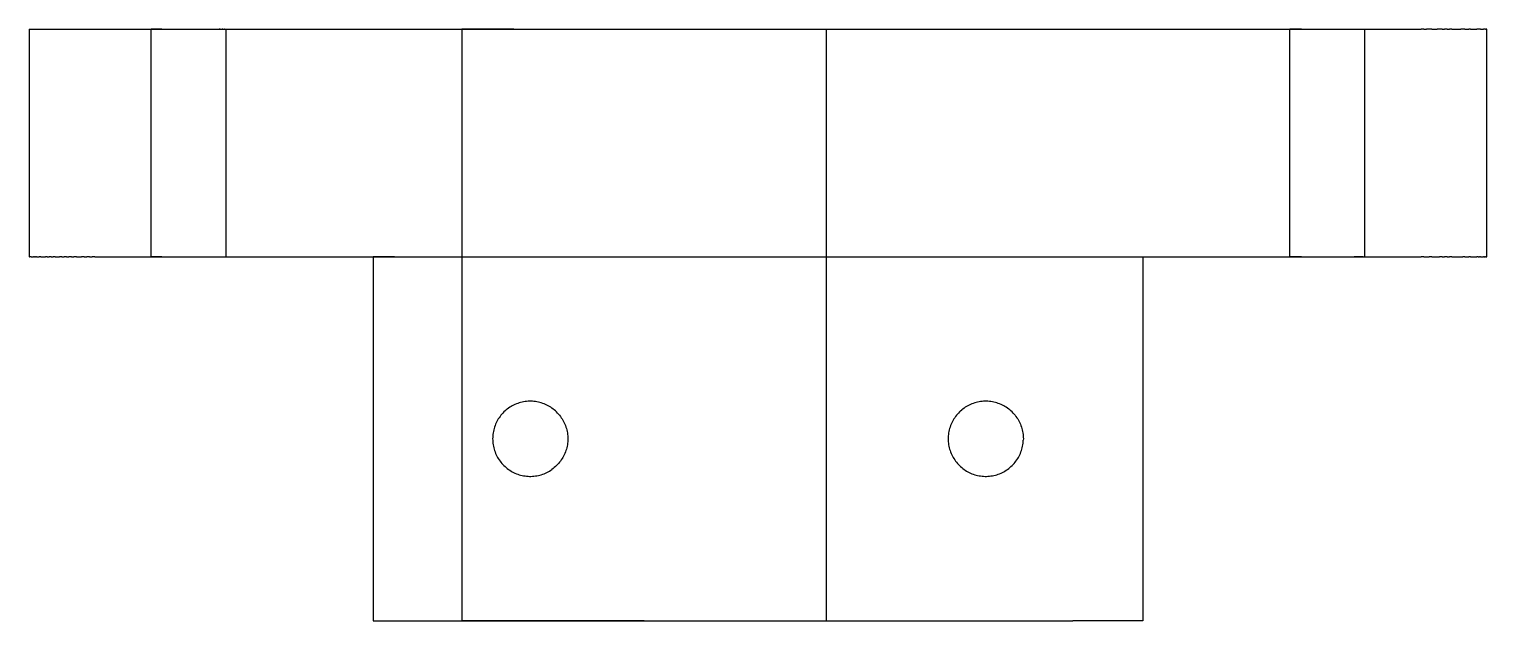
# Model space of a CAD drawing. Header units: millimetres. Extents: x -50 to 192, y -197 to 32.
# Drawn here: x 128 to 192, y -160 to -134 of the extents above; entities that cross this region are included whole.
import ezdxf

# ---------------------------------------------------------------- set-up
doc = ezdxf.new("R2010")
doc.units = ezdxf.units.MM
doc.layers.add('SIDE_YZ', color=7, linetype='Continuous')

msp = doc.modelspace()

# ---------------------------------------------------------------- linework, layer by layer
at = {"layer": 'SIDE_YZ'}
for p, q in [((128, -134), (128, -144)), ((128, -134), (128.002, -134)), ((128.002, -134), (128.009, -134)), ((128.009, -134), (128.021, -134)), ((128.021, -134), (128.037, -134)), ((128.037, -134), (128.058, -134)), ((128.058, -134), (128.083, -134)), ((128.083, -134), (128.113, -134)), ((128.113, -134), (128.147, -134)), ((128.147, -134), (128.185, -134)), ((128.185, -134), (128.228, -134)), ((128.228, -134), (128.276, -134)), ((128.276, -134), (128.327, -134)), ((128.327, -134), (128.383, -134)), ((128.383, -134), (128.442, -134)), ((128.442, -134), (128.506, -134)), ((128.506, -134), (128.573, -134)), ((128.573, -134), (128.644, -134)), ((128.644, -134), (128.719, -134)), ((128.719, -134), (128.797, -134)), ((128.797, -134), (128.879, -134)), ((128.879, -134), (128.964, -134)), ((128.964, -134), (129.052, -134)), ((129.052, -134), (129.143, -134)), ((129.143, -134), (129.237, -134)), ((129.237, -134), (129.333, -134)), ((129.333, -134), (129.433, -134)), ((129.433, -134), (129.534, -134)), ((129.534, -134), (129.638, -134)), ((129.638, -134), (129.744, -134)), ((129.744, -134), (129.852, -134)), ((129.852, -134), (129.962, -134)), ((129.962, -134), (130.073, -134)), ((130.073, -134), (130.186, -134)), ((130.186, -134), (130.3, -134)), ((130.3, -134), (130.415, -134)), ((130.415, -134), (130.531, -134)), ((130.531, -134), (130.647, -134)), ((130.647, -134), (130.765, -134)), ((130.765, -134), (130.882, -134)), ((130.882, -134), (131, -134)), ((131, -134), (189, -134)), ((133.35, -144), (133.35, -134)), ((133.353, -134), (133.35, -134)), ((133.358, -134), (133.353, -134)), ((133.366, -134), (133.358, -134)), ((133.376, -134), (133.366, -134)), ((133.389, -134), (133.376, -134)), ((133.405, -134), (133.389, -134)), ((133.423, -134), (133.405, -134)), ((133.443, -134), (133.423, -134)), ((133.466, -134), (133.443, -134)), ((133.492, -134), (133.466, -134)), ((133.52, -134), (133.492, -134)), ((133.55, -134), (133.52, -134)), ((133.582, -134), (133.55, -134)), ((133.617, -134), (133.582, -134)), ((133.654, -134), (133.617, -134)), ((133.693, -134), (133.654, -134)), ((133.734, -134), (133.693, -134)), ((133.777, -134), (133.734, -134)), ((133.822, -134), (133.777, -134)), ((133.822, -134), (133.869, -134)), ((133.869, -134), (133.917, -134)), ((133.917, -134), (133.968, -134)), ((133.968, -134), (134.02, -134)), ((134.02, -134), (134.073, -134)), ((134.073, -134), (134.128, -134)), ((134.128, -134), (134.184, -134)), ((134.184, -134), (134.242, -134)), ((134.242, -134), (134.301, -134)), ((134.301, -134), (134.361, -134)), ((134.361, -134), (134.422, -134)), ((134.422, -134), (134.484, -134)), ((134.484, -134), (134.547, -134)), ((134.547, -134), (134.61, -134)), ((134.61, -134), (134.674, -134)), ((134.674, -134), (134.739, -134)), ((134.739, -134), (134.804, -134)), ((134.804, -134), (134.869, -134)), ((134.869, -134), (134.934, -134)), ((134.934, -134), (135, -134)), ((135, -134), (135.066, -134)), ((135.066, -134), (135.131, -134)), ((135.131, -134), (135.196, -134)), ((135.196, -134), (135.261, -134)), ((135.261, -134), (135.326, -134)), ((135.326, -134), (135.39, -134)), ((135.39, -134), (135.453, -134)), ((135.453, -134), (135.516, -134)), ((135.516, -134), (135.578, -134)), ((135.578, -134), (135.639, -134)), ((135.639, -134), (135.699, -134)), ((135.699, -134), (135.758, -134)), ((135.758, -134), (135.816, -134)), ((135.816, -134), (135.872, -134)), ((135.872, -134), (135.927, -134)), ((135.927, -134), (135.98, -134)), ((135.98, -134), (136.032, -134)), ((136.032, -134), (136.083, -134)), ((136.083, -134), (136.131, -134)), ((136.131, -134), (136.178, -134)), ((136.178, -134), (136.223, -134)), ((136.223, -134), (136.266, -134)), ((136.266, -134), (136.307, -134)), ((136.307, -134), (136.346, -134)), ((136.383, -134), (136.346, -134)), ((136.383, -134), (136.418, -134)), ((136.418, -134), (136.45, -134)), ((136.45, -134), (136.48, -134)), ((136.508, -134), (136.48, -134)), ((136.508, -134), (136.534, -134)), ((136.534, -134), (136.557, -134)), ((136.557, -134), (136.577, -134)), ((136.595, -134), (136.577, -134)), ((136.595, -134), (136.611, -134)), ((136.611, -134), (136.624, -134)), ((136.624, -134), (136.634, -134)), ((136.634, -134), (136.642, -134)), ((136.642, -134), (136.647, -134)), ((136.647, -134), (136.65, -134)), ((136.65, -144), (136.65, -134)), ((147.014, -134), (147.002, -134)), ((147.002, -134), (147.002, -160)), ((147.04, -134), (147.014, -134)), ((147.077, -134), (147.04, -134)), ((147.128, -134), (147.077, -134)), ((147.191, -134), (147.128, -134)), ((147.266, -134), (147.191, -134)), ((147.353, -134), (147.266, -134)), ((147.453, -134), (147.353, -134)), ((147.564, -134), (147.453, -134)), ((147.687, -134), (147.564, -134)), ((147.822, -134), (147.687, -134)), ((147.968, -134), (147.822, -134)), ((148.125, -134), (147.968, -134)), ((148.294, -134), (148.125, -134)), ((148.472, -134), (148.294, -134)), ((148.661, -134), (148.472, -134)), ((148.86, -134), (148.661, -134)), ((149.069, -134), (148.86, -134)), ((149.287, -134), (149.069, -134)), ((149.287, -134), (149.514, -134)), ((149.514, -134), (149.75, -134)), ((149.75, -134), (149.994, -134)), ((149.994, -134), (150.246, -134)), ((150.246, -134), (150.506, -134)), ((150.506, -134), (150.773, -134)), ((150.773, -134), (151.046, -134)), ((151.046, -134), (151.326, -134)), ((151.326, -134), (151.611, -134)), ((151.611, -134), (151.902, -134)), ((151.902, -134), (152.198, -134)), ((152.198, -134), (152.498, -134)), ((152.498, -134), (152.802, -134)), ((152.802, -134), (153.109, -134)), ((153.109, -134), (153.42, -134)), ((153.42, -134), (153.733, -134)), ((153.733, -134), (154.048, -134)), ((154.048, -134), (154.364, -134)), ((154.364, -134), (154.682, -134)), ((154.682, -134), (155, -134)), ((155, -134), (155.318, -134)), ((155.318, -134), (155.636, -134)), ((155.636, -134), (155.952, -134)), ((155.952, -134), (156.267, -134)), ((156.267, -134), (156.58, -134)), ((156.58, -134), (156.891, -134)), ((156.891, -134), (157.198, -134)), ((157.198, -134), (157.502, -134)), ((157.502, -134), (157.802, -134)), ((157.802, -134), (158.098, -134)), ((158.098, -134), (158.389, -134)), ((158.389, -134), (158.674, -134)), ((158.674, -134), (158.954, -134)), ((158.954, -134), (159.227, -134)), ((159.227, -134), (159.494, -134)), ((159.494, -134), (159.754, -134)), ((159.754, -134), (160.006, -134)), ((160.006, -134), (160.25, -134)), ((160.25, -134), (160.486, -134)), ((160.486, -134), (160.713, -134)), ((160.713, -134), (160.931, -134)), ((160.931, -134), (161.14, -134)), ((161.14, -134), (161.339, -134)), ((161.339, -134), (161.528, -134)), ((161.528, -134), (161.706, -134)), ((161.706, -134), (161.875, -134)), ((161.875, -134), (162.032, -134)), ((162.032, -134), (162.178, -134)), ((162.178, -134), (162.313, -134)), ((162.313, -134), (162.436, -134)), ((162.436, -134), (162.547, -134)), ((162.547, -134), (162.647, -134)), ((162.647, -134), (162.734, -134)), ((162.734, -134), (162.809, -134)), ((162.809, -134), (162.872, -134)), ((162.872, -134), (162.923, -134)), ((162.923, -134), (162.96, -134)), ((162.96, -134), (162.986, -134)), ((162.986, -134), (162.998, -134)), ((162.998, -134), (162.998, -160)), ((183.35, -144), (183.35, -134)), ((183.353, -134), (183.35, -134)), ((183.358, -134), (183.353, -134)), ((183.366, -134), (183.358, -134)), ((183.376, -134), (183.366, -134)), ((183.389, -134), (183.376, -134)), ((183.405, -134), (183.389, -134)), ((183.423, -134), (183.405, -134)), ((183.443, -134), (183.423, -134)), ((183.466, -134), (183.443, -134)), ((183.492, -134), (183.466, -134)), ((183.52, -134), (183.492, -134)), ((183.55, -134), (183.52, -134)), ((183.582, -134), (183.55, -134)), ((183.617, -134), (183.582, -134)), ((183.654, -134), (183.617, -134)), ((183.693, -134), (183.654, -134)), ((183.734, -134), (183.693, -134)), ((183.777, -134), (183.734, -134)), ((183.822, -134), (183.777, -134)), ((183.869, -134), (183.822, -134)), ((183.869, -134), (183.917, -134)), ((183.917, -134), (183.968, -134)), ((183.968, -134), (184.02, -134)), ((184.02, -134), (184.073, -134)), ((184.073, -134), (184.128, -134)), ((184.128, -134), (184.184, -134)), ((184.184, -134), (184.242, -134)), ((184.242, -134), (184.301, -134)), ((184.301, -134), (184.361, -134)), ((184.361, -134), (184.422, -134)), ((184.422, -134), (184.484, -134)), ((184.484, -134), (184.547, -134)), ((184.547, -134), (184.61, -134)), ((184.61, -134), (184.674, -134)), ((184.674, -134), (184.739, -134)), ((184.739, -134), (184.804, -134)), ((184.804, -134), (184.869, -134)), ((184.869, -134), (184.934, -134)), ((184.934, -134), (185, -134)), ((185, -134), (185.066, -134)), ((185.066, -134), (185.131, -134)), ((185.131, -134), (185.196, -134)), ((185.196, -134), (185.261, -134)), ((185.261, -134), (185.326, -134)), ((185.326, -134), (185.39, -134)), ((185.39, -134), (185.453, -134)), ((185.453, -134), (185.516, -134)), ((185.516, -134), (185.578, -134)), ((185.578, -134), (185.639, -134)), ((185.639, -134), (185.699, -134)), ((185.699, -134), (185.758, -134)), ((185.758, -134), (185.816, -134)), ((185.816, -134), (185.872, -134)), ((185.872, -134), (185.927, -134)), ((185.927, -134), (185.98, -134)), ((185.98, -134), (186.032, -134)), ((186.032, -134), (186.083, -134)), ((186.083, -134), (186.131, -134)), ((186.131, -134), (186.178, -134)), ((186.178, -134), (186.223, -134)), ((186.223, -134), (186.266, -134)), ((186.266, -134), (186.307, -134)), ((186.307, -134), (186.346, -134)), ((186.346, -134), (186.383, -134)), ((186.383, -134), (186.418, -134)), ((186.418, -134), (186.45, -134)), ((186.45, -134), (186.48, -134)), ((186.48, -134), (186.508, -134)), ((186.508, -134), (186.534, -134)), ((186.534, -134), (186.557, -134)), ((186.557, -134), (186.577, -134)), ((186.577, -134), (186.595, -134)), ((186.595, -134), (186.611, -134)), ((186.611, -134), (186.624, -134)), ((186.624, -134), (186.634, -134)), ((186.634, -134), (186.642, -134)), ((186.642, -134), (186.647, -134)), ((186.647, -134), (186.65, -134)), ((186.65, -144), (186.65, -134)), ((189, -134), (189.118, -134)), ((189.235, -134), (189.118, -134)), ((189.235, -134), (189.353, -134)), ((189.469, -134), (189.353, -134)), ((189.585, -134), (189.469, -134)), ((189.585, -134), (189.7, -134)), ((189.7, -134), (189.814, -134)), ((189.927, -134), (189.814, -134)), ((190.038, -134), (189.927, -134)), ((190.038, -134), (190.148, -134)), ((190.256, -134), (190.148, -134)), ((190.256, -134), (190.362, -134)), ((190.466, -134), (190.362, -134)), ((190.466, -134), (190.567, -134)), ((190.567, -134), (190.667, -134)), ((190.667, -134), (190.763, -134)), ((190.763, -134), (190.857, -134)), ((190.948, -134), (190.857, -134)), ((191.036, -134), (190.948, -134)), ((191.036, -134), (191.121, -134)), ((191.121, -134), (191.203, -134)), ((191.281, -134), (191.203, -134)), ((191.281, -134), (191.356, -134)), ((191.356, -134), (191.427, -134)), ((191.427, -134), (191.494, -134)), ((191.494, -134), (191.558, -134)), ((191.617, -134), (191.558, -134)), ((191.673, -134), (191.617, -134)), ((191.724, -134), (191.673, -134)), ((191.724, -134), (191.772, -134)), ((191.772, -134), (191.815, -134)), ((191.815, -134), (191.853, -134)), ((191.887, -134), (191.853, -134)), ((191.917, -134), (191.887, -134)), ((191.942, -134), (191.917, -134)), ((191.942, -134), (191.963, -134)), ((191.979, -134), (191.963, -134)), ((191.979, -134), (191.991, -134)), ((191.998, -134), (191.991, -134)), ((192, -134), (191.998, -134)), ((192, -144), (192, -134)), ((128, -144), (128.002, -144)), ((128.009, -144), (128.002, -144)), ((128.009, -144), (128.021, -144)), ((128.021, -144), (128.037, -144)), ((128.058, -144), (128.037, -144)), ((128.083, -144), (128.058, -144)), ((128.083, -144), (128.113, -144)), ((128.113, -144), (128.147, -144)), ((128.147, -144), (128.185, -144)), ((128.228, -144), (128.185, -144)), ((128.228, -144), (128.276, -144)), ((128.327, -144), (128.276, -144)), ((128.327, -144), (128.383, -144)), ((128.383, -144), (128.442, -144)), ((128.506, -144), (128.442, -144)), ((128.506, -144), (128.573, -144)), ((128.573, -144), (128.644, -144)), ((128.644, -144), (128.719, -144)), ((128.797, -144), (128.719, -144)), ((128.797, -144), (128.879, -144)), ((128.964, -144), (128.879, -144)), ((128.964, -144), (129.052, -144)), ((129.143, -144), (129.052, -144)), ((129.143, -144), (129.237, -144)), ((129.237, -144), (129.333, -144)), ((129.433, -144), (129.333, -144)), ((129.433, -144), (129.534, -144)), ((129.638, -144), (129.534, -144)), ((129.638, -144), (129.744, -144)), ((129.852, -144), (129.744, -144)), ((129.852, -144), (129.962, -144)), ((130.073, -144), (129.962, -144)), ((130.073, -144), (130.186, -144)), ((130.186, -144), (130.3, -144)), ((130.415, -144), (130.3, -144)), ((130.415, -144), (130.531, -144)), ((130.647, -144), (130.531, -144)), ((130.647, -144), (130.765, -144)), ((130.882, -144), (130.765, -144)), ((130.882, -144), (131, -144)), ((131, -144), (189, -144)), ((133.353, -144), (133.35, -144)), ((133.358, -144), (133.353, -144)), ((133.366, -144), (133.358, -144)), ((133.376, -144), (133.366, -144)), ((133.389, -144), (133.376, -144)), ((133.405, -144), (133.389, -144)), ((133.423, -144), (133.405, -144)), ((133.443, -144), (133.423, -144)), ((133.466, -144), (133.443, -144)), ((133.492, -144), (133.466, -144)), ((133.52, -144), (133.492, -144)), ((133.55, -144), (133.52, -144)), ((133.582, -144), (133.55, -144)), ((133.617, -144), (133.582, -144)), ((133.654, -144), (133.617, -144)), ((133.693, -144), (133.654, -144)), ((133.734, -144), (133.693, -144)), ((133.777, -144), (133.734, -144)), ((133.822, -144), (133.777, -144)), ((133.822, -144), (133.869, -144)), ((133.869, -144), (133.917, -144)), ((133.917, -144), (133.968, -144)), ((133.968, -144), (134.02, -144)), ((134.02, -144), (134.073, -144)), ((134.073, -144), (134.128, -144)), ((134.128, -144), (134.184, -144)), ((134.184, -144), (134.242, -144)), ((134.242, -144), (134.301, -144)), ((134.301, -144), (134.361, -144)), ((134.361, -144), (134.422, -144)), ((134.422, -144), (134.484, -144)), ((134.484, -144), (134.547, -144)), ((134.547, -144), (134.61, -144)), ((134.61, -144), (134.674, -144)), ((134.674, -144), (134.739, -144)), ((134.739, -144), (134.804, -144)), ((134.804, -144), (134.869, -144)), ((134.869, -144), (134.934, -144)), ((134.934, -144), (135, -144)), ((135, -144), (135.066, -144)), ((135.066, -144), (135.131, -144)), ((135.131, -144), (135.196, -144)), ((135.196, -144), (135.261, -144)), ((135.261, -144), (135.326, -144)), ((135.326, -144), (135.39, -144)), ((135.39, -144), (135.453, -144)), ((135.453, -144), (135.516, -144)), ((135.516, -144), (135.578, -144)), ((135.578, -144), (135.639, -144)), ((135.639, -144), (135.699, -144)), ((135.699, -144), (135.758, -144)), ((135.758, -144), (135.816, -144)), ((135.816, -144), (135.872, -144)), ((135.872, -144), (135.927, -144)), ((135.927, -144), (135.98, -144)), ((135.98, -144), (136.032, -144)), ((136.032, -144), (136.083, -144)), ((136.083, -144), (136.131, -144)), ((136.131, -144), (136.178, -144)), ((136.178, -144), (136.223, -144)), ((136.223, -144), (136.266, -144)), ((136.266, -144), (136.307, -144)), ((136.307, -144), (136.346, -144)), ((136.346, -144), (136.383, -144)), ((136.383, -144), (136.418, -144)), ((136.418, -144), (136.45, -144)), ((136.45, -144), (136.48, -144)), ((136.48, -144), (136.508, -144)), ((136.508, -144), (136.534, -144)), ((136.534, -144), (136.557, -144)), ((136.557, -144), (136.577, -144)), ((136.577, -144), (136.595, -144)), ((136.595, -144), (136.611, -144)), ((136.611, -144), (136.624, -144)), ((136.624, -144), (136.634, -144)), ((136.634, -144), (136.642, -144)), ((136.642, -144), (136.647, -144)), ((136.647, -144), (136.65, -144)), ((143.102, -144), (143.1, -144)), ((143.1, -144), (143.1, -160)), ((143.11, -144), (143.102, -144)), ((143.122, -144), (143.11, -144)), ((143.139, -144), (143.122, -144)), ((143.161, -144), (143.139, -144)), ((143.188, -144), (143.161, -144)), ((143.22, -144), (143.188, -144)), ((143.257, -144), (143.22, -144)), ((143.298, -144), (143.257, -144)), ((143.344, -144), (143.298, -144)), ((143.394, -144), (143.344, -144)), ((143.449, -144), (143.394, -144)), ((143.508, -144), (143.449, -144)), ((143.572, -144), (143.508, -144)), ((143.639, -144), (143.572, -144)), ((143.711, -144), (143.639, -144)), ((143.787, -144), (143.711, -144)), ((143.867, -144), (143.787, -144)), ((143.95, -144), (143.867, -144)), ((144.037, -144), (143.95, -144)), ((144.037, -144), (144.128, -144)), ((144.128, -144), (144.222, -144)), ((144.222, -144), (144.319, -144)), ((144.319, -144), (144.419, -144)), ((144.419, -144), (144.522, -144)), ((144.522, -144), (144.628, -144)), ((144.628, -144), (144.736, -144)), ((144.736, -144), (144.847, -144)), ((144.847, -144), (144.96, -144)), ((144.96, -144), (145.075, -144)), ((145.075, -144), (145.192, -144)), ((145.192, -144), (145.311, -144)), ((145.311, -144), (145.431, -144)), ((145.431, -144), (145.553, -144)), ((145.553, -144), (145.676, -144)), ((145.676, -144), (145.799, -144)), ((145.799, -144), (145.924, -144)), ((145.924, -144), (146.049, -144)), ((146.049, -144), (146.174, -144)), ((146.174, -144), (146.3, -144)), ((146.3, -144), (173.7, -144)), ((173.7, -144), (173.826, -144)), ((173.826, -144), (173.951, -144)), ((173.951, -144), (174.076, -144)), ((174.076, -144), (174.201, -144)), ((174.201, -144), (174.324, -144)), ((174.324, -144), (174.447, -144)), ((174.447, -144), (174.569, -144)), ((174.569, -144), (174.689, -144)), ((174.689, -144), (174.808, -144)), ((174.808, -144), (174.925, -144)), ((174.925, -144), (175.04, -144)), ((175.04, -144), (175.153, -144)), ((175.153, -144), (175.264, -144)), ((175.264, -144), (175.372, -144)), ((175.372, -144), (175.478, -144)), ((175.478, -144), (175.581, -144)), ((175.581, -144), (175.681, -144)), ((175.681, -144), (175.778, -144)), ((175.778, -144), (175.872, -144)), ((175.872, -144), (175.963, -144)), ((175.963, -144), (176.05, -144)), ((176.05, -144), (176.133, -144)), ((176.133, -144), (176.213, -144)), ((176.213, -144), (176.289, -144)), ((176.289, -144), (176.361, -144)), ((176.361, -144), (176.428, -144)), ((176.428, -144), (176.492, -144)), ((176.492, -144), (176.551, -144)), ((176.551, -144), (176.606, -144)), ((176.606, -144), (176.656, -144)), ((176.656, -144), (176.702, -144)), ((176.702, -144), (176.743, -144)), ((176.743, -144), (176.78, -144)), ((176.78, -144), (176.812, -144)), ((176.812, -144), (176.839, -144)), ((176.839, -144), (176.861, -144)), ((176.861, -144), (176.878, -144)), ((176.878, -144), (176.89, -144)), ((176.89, -144), (176.898, -144)), ((176.898, -144), (176.9, -144)), ((176.9, -144), (176.9, -160)), ((183.353, -144), (183.35, -144)), ((183.358, -144), (183.353, -144)), ((183.366, -144), (183.358, -144)), ((183.376, -144), (183.366, -144)), ((183.389, -144), (183.376, -144)), ((183.405, -144), (183.389, -144)), ((183.423, -144), (183.405, -144)), ((183.443, -144), (183.423, -144)), ((183.466, -144), (183.443, -144)), ((183.492, -144), (183.466, -144)), ((183.52, -144), (183.492, -144)), ((183.55, -144), (183.52, -144)), ((183.582, -144), (183.55, -144)), ((183.617, -144), (183.582, -144)), ((183.654, -144), (183.617, -144)), ((183.693, -144), (183.654, -144)), ((183.734, -144), (183.693, -144)), ((183.777, -144), (183.734, -144)), ((183.822, -144), (183.777, -144)), ((183.869, -144), (183.822, -144)), ((183.869, -144), (183.917, -144)), ((183.917, -144), (183.968, -144)), ((183.968, -144), (184.02, -144)), ((184.02, -144), (184.073, -144)), ((184.073, -144), (184.128, -144)), ((184.128, -144), (184.184, -144)), ((184.184, -144), (184.242, -144)), ((184.242, -144), (184.301, -144)), ((184.301, -144), (184.361, -144)), ((184.361, -144), (184.422, -144)), ((184.422, -144), (184.484, -144)), ((184.484, -144), (184.547, -144)), ((184.547, -144), (184.61, -144)), ((184.61, -144), (184.674, -144)), ((184.674, -144), (184.739, -144)), ((184.739, -144), (184.804, -144)), ((184.804, -144), (184.869, -144)), ((184.869, -144), (184.934, -144)), ((184.934, -144), (185, -144)), ((185, -144), (185.066, -144)), ((185.066, -144), (185.131, -144)), ((185.131, -144), (185.196, -144)), ((185.196, -144), (185.261, -144)), ((185.261, -144), (185.326, -144)), ((185.326, -144), (185.39, -144)), ((185.39, -144), (185.453, -144)), ((185.453, -144), (185.516, -144)), ((185.516, -144), (185.578, -144)), ((185.578, -144), (185.639, -144)), ((185.639, -144), (185.699, -144)), ((185.699, -144), (185.758, -144)), ((185.758, -144), (185.816, -144)), ((185.816, -144), (185.872, -144)), ((185.872, -144), (185.927, -144)), ((185.927, -144), (185.98, -144)), ((185.98, -144), (186.032, -144)), ((186.032, -144), (186.083, -144)), ((186.083, -144), (186.131, -144)), ((186.131, -144), (186.178, -144)), ((186.223, -144), (186.178, -144)), ((186.266, -144), (186.223, -144)), ((186.307, -144), (186.266, -144)), ((186.346, -144), (186.307, -144)), ((186.383, -144), (186.346, -144)), ((186.418, -144), (186.383, -144)), ((186.45, -144), (186.418, -144)), ((186.48, -144), (186.45, -144)), ((186.508, -144), (186.48, -144)), ((186.534, -144), (186.508, -144)), ((186.557, -144), (186.534, -144)), ((186.577, -144), (186.557, -144)), ((186.577, -144), (186.595, -144)), ((186.595, -144), (186.611, -144)), ((186.611, -144), (186.624, -144)), ((186.624, -144), (186.634, -144)), ((186.634, -144), (186.642, -144)), ((186.642, -144), (186.647, -144)), ((186.647, -144), (186.65, -144)), ((189, -144), (189.118, -144)), ((189.235, -144), (189.118, -144)), ((189.235, -144), (189.353, -144)), ((189.353, -144), (189.469, -144)), ((189.585, -144), (189.469, -144)), ((189.585, -144), (189.7, -144)), ((189.7, -144), (189.814, -144)), ((189.814, -144), (189.927, -144)), ((190.038, -144), (189.927, -144)), ((190.038, -144), (190.148, -144)), ((190.256, -144), (190.148, -144)), ((190.256, -144), (190.362, -144)), ((190.466, -144), (190.362, -144)), ((190.466, -144), (190.567, -144)), ((190.567, -144), (190.667, -144)), ((190.667, -144), (190.763, -144)), ((190.763, -144), (190.857, -144)), ((190.857, -144), (190.948, -144)), ((191.036, -144), (190.948, -144)), ((191.036, -144), (191.121, -144)), ((191.121, -144), (191.203, -144)), ((191.281, -144), (191.203, -144)), ((191.281, -144), (191.356, -144)), ((191.356, -144), (191.427, -144)), ((191.427, -144), (191.494, -144)), ((191.494, -144), (191.558, -144)), ((191.617, -144), (191.558, -144)), ((191.617, -144), (191.673, -144)), ((191.724, -144), (191.673, -144)), ((191.724, -144), (191.772, -144)), ((191.772, -144), (191.815, -144)), ((191.815, -144), (191.853, -144)), ((191.887, -144), (191.853, -144)), ((191.887, -144), (191.917, -144)), ((191.942, -144), (191.917, -144)), ((191.942, -144), (191.963, -144)), ((191.979, -144), (191.963, -144)), ((191.979, -144), (191.991, -144)), ((191.991, -144), (191.998, -144)), ((192, -144), (191.998, -144)), ((149.642, -150.389), (149.578, -150.405)), ((149.706, -150.376), (149.642, -150.389)), ((149.771, -150.366), (149.706, -150.376)), ((149.836, -150.358), (149.771, -150.366)), ((149.902, -150.353), (149.836, -150.358)), ((149.967, -150.35), (149.902, -150.353)), ((150.033, -150.35), (149.967, -150.35)), ((150.098, -150.353), (150.033, -150.35)), ((150.164, -150.358), (150.098, -150.353)), ((150.229, -150.366), (150.164, -150.358)), ((150.294, -150.376), (150.229, -150.366)), ((150.358, -150.389), (150.294, -150.376)), ((150.422, -150.405), (150.358, -150.389)), ((169.642, -150.389), (169.578, -150.405)), ((169.706, -150.376), (169.642, -150.389)), ((169.771, -150.366), (169.706, -150.376)), ((169.836, -150.358), (169.771, -150.366)), ((169.902, -150.353), (169.836, -150.358)), ((169.967, -150.35), (169.902, -150.353)), ((170.033, -150.35), (169.967, -150.35)), ((170.098, -150.353), (170.033, -150.35)), ((170.164, -150.358), (170.098, -150.353)), ((170.229, -150.366), (170.164, -150.358)), ((170.294, -150.376), (170.229, -150.366)), ((170.358, -150.389), (170.294, -150.376)), ((170.422, -150.405), (170.358, -150.389)), ((148.673, -151.02), (148.635, -151.073)), ((148.713, -150.968), (148.673, -151.02)), ((148.755, -150.917), (148.713, -150.968)), ((148.799, -150.869), (148.755, -150.917)), ((148.845, -150.822), (148.799, -150.869)), ((148.893, -150.777), (148.845, -150.822)), ((148.942, -150.734), (148.893, -150.777)), ((148.993, -150.693), (148.942, -150.734)), ((149.046, -150.654), (148.993, -150.693)), ((149.1, -150.617), (149.046, -150.654)), ((149.156, -150.582), (149.1, -150.617)), ((149.213, -150.55), (149.156, -150.582)), ((149.271, -150.52), (149.213, -150.55)), ((149.331, -150.492), (149.271, -150.52)), ((149.391, -150.466), (149.331, -150.492)), ((149.453, -150.443), (149.391, -150.466)), ((149.515, -150.423), (149.453, -150.443)), ((149.578, -150.405), (149.515, -150.423)), ((150.485, -150.423), (150.422, -150.405)), ((150.547, -150.443), (150.485, -150.423)), ((150.609, -150.466), (150.547, -150.443)), ((150.669, -150.492), (150.609, -150.466)), ((150.729, -150.52), (150.669, -150.492)), ((150.787, -150.55), (150.729, -150.52)), ((150.844, -150.582), (150.787, -150.55)), ((150.9, -150.617), (150.844, -150.582)), ((150.954, -150.654), (150.9, -150.617)), ((151.007, -150.693), (150.954, -150.654)), ((151.058, -150.734), (151.007, -150.693)), ((151.107, -150.777), (151.058, -150.734)), ((151.155, -150.822), (151.107, -150.777)), ((151.201, -150.869), (151.155, -150.822)), ((151.201, -150.869), (151.245, -150.917)), ((151.245, -150.917), (151.287, -150.968)), ((151.287, -150.968), (151.327, -151.02)), ((151.327, -151.02), (151.365, -151.073)), ((168.673, -151.02), (168.635, -151.073)), ((168.713, -150.968), (168.673, -151.02)), ((168.755, -150.917), (168.713, -150.968)), ((168.799, -150.869), (168.755, -150.917)), ((168.845, -150.822), (168.799, -150.869)), ((168.845, -150.822), (168.893, -150.777)), ((168.893, -150.777), (168.942, -150.734)), ((168.993, -150.693), (168.942, -150.734)), ((169.046, -150.654), (168.993, -150.693)), ((169.1, -150.617), (169.046, -150.654)), ((169.156, -150.582), (169.1, -150.617)), ((169.213, -150.55), (169.156, -150.582)), ((169.271, -150.52), (169.213, -150.55)), ((169.331, -150.492), (169.271, -150.52)), ((169.391, -150.466), (169.331, -150.492)), ((169.453, -150.443), (169.391, -150.466)), ((169.515, -150.423), (169.453, -150.443)), ((169.578, -150.405), (169.515, -150.423)), ((170.485, -150.423), (170.422, -150.405)), ((170.547, -150.443), (170.485, -150.423)), ((170.609, -150.466), (170.547, -150.443)), ((170.669, -150.492), (170.609, -150.466)), ((170.729, -150.52), (170.669, -150.492)), ((170.787, -150.55), (170.729, -150.52)), ((170.844, -150.582), (170.787, -150.55)), ((170.9, -150.617), (170.844, -150.582)), ((170.954, -150.654), (170.9, -150.617)), ((171.007, -150.693), (170.954, -150.654)), ((171.058, -150.734), (171.007, -150.693)), ((171.107, -150.777), (171.058, -150.734)), ((171.155, -150.822), (171.107, -150.777)), ((171.201, -150.869), (171.155, -150.822)), ((171.201, -150.869), (171.245, -150.917)), ((171.245, -150.917), (171.287, -150.968)), ((171.287, -150.968), (171.327, -151.02)), ((171.327, -151.02), (171.365, -151.073)), ((148.383, -151.674), (148.371, -151.739)), ((148.397, -151.61), (148.383, -151.674)), ((148.414, -151.547), (148.397, -151.61)), ((148.433, -151.484), (148.414, -151.547)), ((148.455, -151.422), (148.433, -151.484)), ((148.479, -151.361), (148.455, -151.422)), ((148.505, -151.301), (148.479, -151.361)), ((148.534, -151.242), (148.505, -151.301)), ((148.566, -151.184), (148.534, -151.242)), ((148.599, -151.128), (148.566, -151.184)), ((148.635, -151.073), (148.599, -151.128)), ((151.365, -151.073), (151.401, -151.128)), ((151.401, -151.128), (151.434, -151.184)), ((151.434, -151.184), (151.466, -151.242)), ((151.466, -151.242), (151.495, -151.301)), ((151.495, -151.301), (151.521, -151.361)), ((151.521, -151.361), (151.545, -151.422)), ((151.545, -151.422), (151.567, -151.484)), ((151.567, -151.484), (151.586, -151.547)), ((151.586, -151.547), (151.603, -151.61)), ((151.603, -151.61), (151.617, -151.674)), ((151.617, -151.674), (151.629, -151.739)), ((168.383, -151.674), (168.371, -151.739)), ((168.397, -151.61), (168.383, -151.674)), ((168.414, -151.547), (168.397, -151.61)), ((168.433, -151.484), (168.414, -151.547)), ((168.455, -151.422), (168.433, -151.484)), ((168.479, -151.361), (168.455, -151.422)), ((168.505, -151.301), (168.479, -151.361)), ((168.534, -151.242), (168.505, -151.301)), ((168.566, -151.184), (168.534, -151.242)), ((168.599, -151.128), (168.566, -151.184)), ((168.635, -151.073), (168.599, -151.128)), ((171.365, -151.073), (171.401, -151.128)), ((171.401, -151.128), (171.434, -151.184)), ((171.434, -151.184), (171.466, -151.242)), ((171.466, -151.242), (171.495, -151.301)), ((171.495, -151.301), (171.521, -151.361)), ((171.521, -151.361), (171.545, -151.422)), ((171.545, -151.422), (171.567, -151.484)), ((171.567, -151.484), (171.586, -151.547)), ((171.586, -151.547), (171.603, -151.61)), ((171.603, -151.61), (171.617, -151.674)), ((171.617, -151.674), (171.629, -151.739)), ((148.351, -151.934), (148.35, -152)), ((148.35, -152), (148.351, -152.066)), ((148.355, -151.869), (148.351, -151.934)), ((148.351, -152.066), (148.355, -152.131)), ((148.362, -151.804), (148.355, -151.869)), ((148.355, -152.131), (148.362, -152.196)), ((148.371, -151.739), (148.362, -151.804)), ((148.362, -152.196), (148.371, -152.261)), ((148.371, -152.261), (148.383, -152.326)), ((151.629, -152.261), (151.617, -152.326)), ((151.629, -151.739), (151.638, -151.804)), ((151.638, -152.196), (151.629, -152.261)), ((151.638, -151.804), (151.645, -151.869)), ((151.645, -152.131), (151.638, -152.196)), ((151.645, -151.869), (151.649, -151.934)), ((151.649, -152.066), (151.645, -152.131)), ((151.649, -151.934), (151.65, -152)), ((151.65, -152), (151.649, -152.066)), ((168.351, -151.934), (168.35, -152)), ((168.35, -152), (168.351, -152.066)), ((168.355, -151.869), (168.351, -151.934)), ((168.351, -152.066), (168.355, -152.131)), ((168.362, -151.804), (168.355, -151.869)), ((168.355, -152.131), (168.362, -152.196)), ((168.371, -151.739), (168.362, -151.804)), ((168.362, -152.196), (168.371, -152.261)), ((168.371, -152.261), (168.383, -152.326)), ((171.617, -152.326), (171.629, -152.261)), ((171.629, -151.739), (171.638, -151.804)), ((171.629, -152.261), (171.638, -152.196)), ((171.638, -151.804), (171.645, -151.869)), ((171.638, -152.196), (171.645, -152.131)), ((171.645, -151.869), (171.649, -151.934)), ((171.645, -152.131), (171.649, -152.066)), ((171.649, -151.934), (171.65, -152)), ((171.65, -152), (171.649, -152.066)), ((148.383, -152.326), (148.397, -152.39)), ((148.397, -152.39), (148.414, -152.453)), ((148.414, -152.453), (148.433, -152.516)), ((148.433, -152.516), (148.455, -152.578)), ((148.455, -152.578), (148.479, -152.639)), ((148.479, -152.639), (148.505, -152.699)), ((148.505, -152.699), (148.534, -152.758)), ((148.534, -152.758), (148.566, -152.816)), ((148.566, -152.816), (148.599, -152.872)), ((148.599, -152.872), (148.635, -152.927)), ((148.635, -152.927), (148.673, -152.98)), ((151.365, -152.927), (151.327, -152.98)), ((151.401, -152.872), (151.365, -152.927)), ((151.434, -152.816), (151.401, -152.872)), ((151.466, -152.758), (151.434, -152.816)), ((151.495, -152.699), (151.466, -152.758)), ((151.521, -152.639), (151.495, -152.699)), ((151.545, -152.578), (151.521, -152.639)), ((151.567, -152.516), (151.545, -152.578)), ((151.586, -152.453), (151.567, -152.516)), ((151.603, -152.39), (151.586, -152.453)), ((151.617, -152.326), (151.603, -152.39)), ((168.383, -152.326), (168.397, -152.39)), ((168.397, -152.39), (168.414, -152.453)), ((168.414, -152.453), (168.433, -152.516)), ((168.433, -152.516), (168.455, -152.578)), ((168.455, -152.578), (168.479, -152.639)), ((168.479, -152.639), (168.505, -152.699)), ((168.505, -152.699), (168.534, -152.758)), ((168.534, -152.758), (168.566, -152.816)), ((168.566, -152.816), (168.599, -152.872)), ((168.599, -152.872), (168.635, -152.927)), ((168.635, -152.927), (168.673, -152.98)), ((171.327, -152.98), (171.365, -152.927)), ((171.365, -152.927), (171.401, -152.872)), ((171.401, -152.872), (171.434, -152.816)), ((171.434, -152.816), (171.466, -152.758)), ((171.466, -152.758), (171.495, -152.699)), ((171.495, -152.699), (171.521, -152.639)), ((171.521, -152.639), (171.545, -152.578)), ((171.545, -152.578), (171.567, -152.516)), ((171.567, -152.516), (171.586, -152.453)), ((171.586, -152.453), (171.603, -152.39)), ((171.603, -152.39), (171.617, -152.326)), ((148.673, -152.98), (148.713, -153.032)), ((148.713, -153.032), (148.755, -153.083)), ((148.755, -153.083), (148.799, -153.131)), ((148.799, -153.131), (148.845, -153.178)), ((148.845, -153.178), (148.893, -153.223)), ((148.893, -153.223), (148.942, -153.266)), ((148.942, -153.266), (148.993, -153.307)), ((148.993, -153.307), (149.046, -153.346)), ((149.046, -153.346), (149.1, -153.383)), ((149.1, -153.383), (149.156, -153.418)), ((149.156, -153.418), (149.213, -153.45)), ((149.213, -153.45), (149.271, -153.48)), ((149.271, -153.48), (149.331, -153.508)), ((149.331, -153.508), (149.391, -153.534)), ((149.391, -153.534), (149.453, -153.557)), ((149.453, -153.557), (149.515, -153.577)), ((149.515, -153.577), (149.578, -153.595)), ((149.578, -153.595), (149.642, -153.611)), ((150.358, -153.611), (150.422, -153.595)), ((150.422, -153.595), (150.485, -153.577)), ((150.485, -153.577), (150.547, -153.557)), ((150.547, -153.557), (150.609, -153.534)), ((150.609, -153.534), (150.669, -153.508)), ((150.669, -153.508), (150.729, -153.48)), ((150.729, -153.48), (150.787, -153.45)), ((150.787, -153.45), (150.844, -153.418)), ((150.844, -153.418), (150.9, -153.383)), ((150.9, -153.383), (150.954, -153.346)), ((151.007, -153.307), (150.954, -153.346)), ((151.058, -153.266), (151.007, -153.307)), ((151.107, -153.223), (151.058, -153.266)), ((151.155, -153.178), (151.107, -153.223)), ((151.201, -153.131), (151.155, -153.178)), ((151.245, -153.083), (151.201, -153.131)), ((151.287, -153.032), (151.245, -153.083)), ((151.327, -152.98), (151.287, -153.032)), ((168.673, -152.98), (168.713, -153.032)), ((168.713, -153.032), (168.755, -153.083)), ((168.755, -153.083), (168.799, -153.131)), ((168.799, -153.131), (168.845, -153.178)), ((168.845, -153.178), (168.893, -153.223)), ((168.893, -153.223), (168.942, -153.266)), ((168.993, -153.307), (168.942, -153.266)), ((168.993, -153.307), (169.046, -153.346)), ((169.046, -153.346), (169.1, -153.383)), ((169.1, -153.383), (169.156, -153.418)), ((169.156, -153.418), (169.213, -153.45)), ((169.213, -153.45), (169.271, -153.48)), ((169.271, -153.48), (169.331, -153.508)), ((169.331, -153.508), (169.391, -153.534)), ((169.391, -153.534), (169.453, -153.557)), ((169.453, -153.557), (169.515, -153.577)), ((169.515, -153.577), (169.578, -153.595)), ((169.578, -153.595), (169.642, -153.611)), ((170.358, -153.611), (170.422, -153.595)), ((170.422, -153.595), (170.485, -153.577)), ((170.485, -153.577), (170.547, -153.557)), ((170.547, -153.557), (170.609, -153.534)), ((170.609, -153.534), (170.669, -153.508)), ((170.669, -153.508), (170.729, -153.48)), ((170.729, -153.48), (170.787, -153.45)), ((170.787, -153.45), (170.844, -153.418)), ((170.844, -153.418), (170.9, -153.383)), ((170.9, -153.383), (170.954, -153.346)), ((170.954, -153.346), (171.007, -153.307)), ((171.007, -153.307), (171.058, -153.266)), ((171.058, -153.266), (171.107, -153.223)), ((171.107, -153.223), (171.155, -153.178)), ((171.155, -153.178), (171.201, -153.131)), ((171.201, -153.131), (171.245, -153.083)), ((171.245, -153.083), (171.287, -153.032)), ((171.287, -153.032), (171.327, -152.98)), ((149.642, -153.611), (149.706, -153.624)), ((149.706, -153.624), (149.771, -153.634)), ((149.771, -153.634), (149.836, -153.642)), ((149.836, -153.642), (149.902, -153.647)), ((149.902, -153.647), (149.967, -153.65)), ((149.967, -153.65), (150.033, -153.65)), ((150.033, -153.65), (150.098, -153.647)), ((150.098, -153.647), (150.164, -153.642)), ((150.164, -153.642), (150.229, -153.634)), ((150.229, -153.634), (150.294, -153.624)), ((150.294, -153.624), (150.358, -153.611)), ((169.642, -153.611), (169.706, -153.624)), ((169.706, -153.624), (169.771, -153.634)), ((169.771, -153.634), (169.836, -153.642)), ((169.836, -153.642), (169.902, -153.647)), ((169.902, -153.647), (169.967, -153.65)), ((169.967, -153.65), (170.033, -153.65)), ((170.033, -153.65), (170.098, -153.647)), ((170.098, -153.647), (170.164, -153.642)), ((170.164, -153.642), (170.229, -153.634)), ((170.229, -153.634), (170.294, -153.624)), ((170.294, -153.624), (170.358, -153.611)), ((143.1, -160), (143.102, -160)), ((143.102, -160), (143.11, -160)), ((143.11, -160), (143.122, -160)), ((143.122, -160), (143.139, -160)), ((143.139, -160), (143.161, -160)), ((143.161, -160), (143.188, -160)), ((143.188, -160), (143.22, -160)), ((143.22, -160), (143.257, -160)), ((143.257, -160), (143.298, -160)), ((143.298, -160), (143.344, -160)), ((143.344, -160), (143.394, -160)), ((143.394, -160), (143.449, -160)), ((143.449, -160), (143.508, -160)), ((143.508, -160), (143.572, -160)), ((143.572, -160), (143.639, -160)), ((143.639, -160), (143.711, -160)), ((143.711, -160), (143.787, -160)), ((143.787, -160), (143.867, -160)), ((143.867, -160), (143.95, -160)), ((143.95, -160), (144.037, -160)), ((144.037, -160), (144.128, -160)), ((144.128, -160), (144.222, -160)), ((144.222, -160), (144.319, -160)), ((144.319, -160), (144.419, -160)), ((144.419, -160), (144.522, -160)), ((144.522, -160), (144.628, -160)), ((144.628, -160), (144.736, -160)), ((144.736, -160), (144.847, -160)), ((144.847, -160), (144.96, -160)), ((144.96, -160), (145.075, -160)), ((145.075, -160), (145.192, -160)), ((145.192, -160), (145.311, -160)), ((145.311, -160), (145.431, -160)), ((145.431, -160), (145.553, -160)), ((145.553, -160), (145.676, -160)), ((145.676, -160), (145.799, -160)), ((145.799, -160), (145.924, -160)), ((145.924, -160), (146.049, -160)), ((146.049, -160), (146.174, -160)), ((146.174, -160), (146.3, -160)), ((146.3, -160), (173.7, -160)), ((147.014, -160), (147.002, -160)), ((147.04, -160), (147.014, -160)), ((147.077, -160), (147.04, -160)), ((147.128, -160), (147.077, -160)), ((147.191, -160), (147.128, -160)), ((147.266, -160), (147.191, -160)), ((147.353, -160), (147.266, -160)), ((147.453, -160), (147.353, -160)), ((147.564, -160), (147.453, -160)), ((147.687, -160), (147.564, -160)), ((147.822, -160), (147.687, -160)), ((147.968, -160), (147.822, -160)), ((148.125, -160), (147.968, -160)), ((148.294, -160), (148.125, -160)), ((148.472, -160), (148.294, -160)), ((148.661, -160), (148.472, -160)), ((148.86, -160), (148.661, -160)), ((149.069, -160), (148.86, -160)), ((149.287, -160), (149.069, -160)), ((149.514, -160), (149.287, -160)), ((149.75, -160), (149.514, -160)), ((149.994, -160), (149.75, -160)), ((150.246, -160), (149.994, -160)), ((150.506, -160), (150.246, -160)), ((150.773, -160), (150.506, -160)), ((151.046, -160), (150.773, -160)), ((151.326, -160), (151.046, -160)), ((151.611, -160), (151.326, -160)), ((151.902, -160), (151.611, -160)), ((152.198, -160), (151.902, -160)), ((152.498, -160), (152.198, -160)), ((152.802, -160), (152.498, -160)), ((153.109, -160), (152.802, -160)), ((153.42, -160), (153.109, -160)), ((153.733, -160), (153.42, -160)), ((154.048, -160), (153.733, -160)), ((154.364, -160), (154.048, -160)), ((154.682, -160), (154.364, -160)), ((155, -160), (154.682, -160)), ((155, -160), (155.318, -160)), ((155.318, -160), (155.636, -160)), ((155.636, -160), (155.952, -160)), ((155.952, -160), (156.267, -160)), ((156.267, -160), (156.58, -160)), ((156.58, -160), (156.891, -160)), ((156.891, -160), (157.198, -160)), ((157.198, -160), (157.502, -160)), ((157.502, -160), (157.802, -160)), ((157.802, -160), (158.098, -160)), ((158.098, -160), (158.389, -160)), ((158.389, -160), (158.674, -160)), ((158.674, -160), (158.954, -160)), ((158.954, -160), (159.227, -160)), ((159.227, -160), (159.494, -160)), ((159.494, -160), (159.754, -160)), ((159.754, -160), (160.006, -160)), ((160.006, -160), (160.25, -160)), ((160.25, -160), (160.486, -160)), ((160.486, -160), (160.713, -160)), ((160.713, -160), (160.931, -160)), ((160.931, -160), (161.14, -160)), ((161.14, -160), (161.339, -160)), ((161.339, -160), (161.528, -160)), ((161.528, -160), (161.706, -160)), ((161.706, -160), (161.875, -160)), ((161.875, -160), (162.032, -160)), ((162.032, -160), (162.178, -160)), ((162.178, -160), (162.313, -160)), ((162.313, -160), (162.436, -160)), ((162.436, -160), (162.547, -160)), ((162.547, -160), (162.647, -160)), ((162.647, -160), (162.734, -160)), ((162.734, -160), (162.809, -160)), ((162.809, -160), (162.872, -160)), ((162.872, -160), (162.923, -160)), ((162.923, -160), (162.96, -160)), ((162.96, -160), (162.986, -160)), ((162.986, -160), (162.998, -160)), ((173.7, -160), (173.826, -160)), ((173.951, -160), (173.826, -160)), ((174.076, -160), (173.951, -160)), ((174.201, -160), (174.076, -160)), ((174.324, -160), (174.201, -160)), ((174.447, -160), (174.324, -160)), ((174.569, -160), (174.447, -160)), ((174.689, -160), (174.569, -160)), ((174.808, -160), (174.689, -160)), ((174.925, -160), (174.808, -160)), ((175.04, -160), (174.925, -160)), ((175.153, -160), (175.04, -160)), ((175.264, -160), (175.153, -160)), ((175.372, -160), (175.264, -160)), ((175.478, -160), (175.372, -160)), ((175.581, -160), (175.478, -160)), ((175.681, -160), (175.581, -160)), ((175.778, -160), (175.681, -160)), ((175.872, -160), (175.778, -160)), ((175.963, -160), (175.872, -160)), ((176.05, -160), (175.963, -160)), ((176.133, -160), (176.05, -160)), ((176.213, -160), (176.133, -160)), ((176.289, -160), (176.213, -160)), ((176.361, -160), (176.289, -160)), ((176.428, -160), (176.361, -160)), ((176.492, -160), (176.428, -160)), ((176.551, -160), (176.492, -160)), ((176.606, -160), (176.551, -160)), ((176.656, -160), (176.606, -160)), ((176.702, -160), (176.656, -160)), ((176.743, -160), (176.702, -160)), ((176.78, -160), (176.743, -160)), ((176.812, -160), (176.78, -160)), ((176.839, -160), (176.812, -160)), ((176.861, -160), (176.839, -160)), ((176.878, -160), (176.861, -160)), ((176.89, -160), (176.878, -160)), ((176.898, -160), (176.89, -160)), ((176.9, -160), (176.898, -160))]:
    msp.add_line(p, q, dxfattribs=at)

doc.saveas('drawing.dxf')
